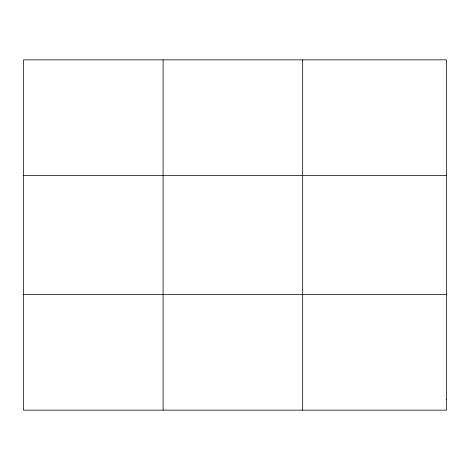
<?xml version="1.0" encoding="UTF-8"?>
<svg xmlns="http://www.w3.org/2000/svg" width="470" height="470" viewBox="0 0 470 470"><rect width="100%" height="100%" fill="white"/><g stroke="black" fill="none" stroke-linecap="round" stroke-linejoin="round"><path stroke-width="0.7" d="M163.09 410.151L163.09 59.849M302.68 410.151L302.68 59.849M23.5 175.445L446.5 175.445M23.5 294.555L446.5 294.555M446.5 399.641L446.5 410.151L23.5 410.151L23.5 59.849L446.5 59.849L446.5 399.641"/></g></svg>
